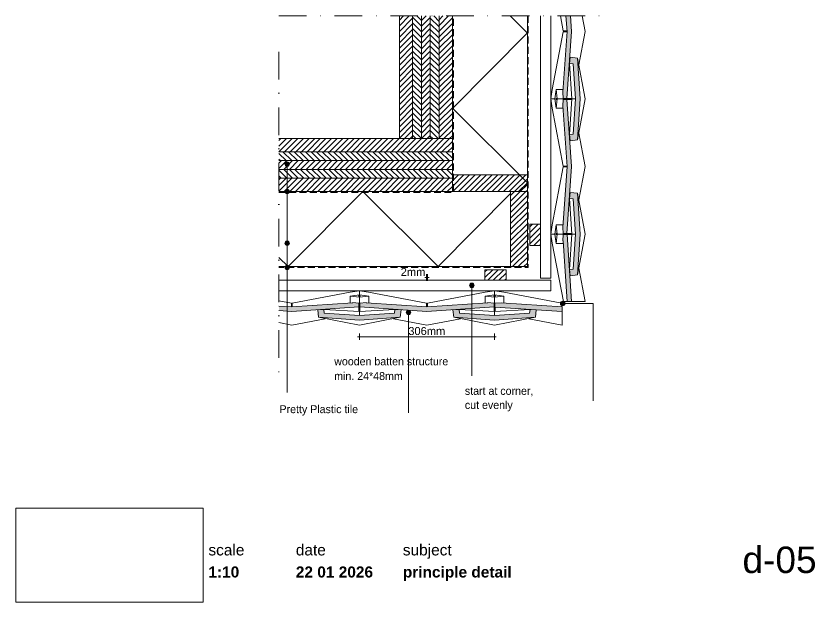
# Paper-space layout 'd-05 principle detail' of a CAD drawing. Header units: millimetres. Extents: x 14 to 195, y 11 to 272.
# Drawn here: x 13.7 to 194.6, y 11.1 to 143.8 of the extents above; entities that cross this region are included whole.
import ezdxf
from ezdxf.xclip import XClip

# ---------------------------------------------------------------- set-up
doc = ezdxf.new("R2010")
doc.units = ezdxf.units.MM
doc.header["$MEASUREMENT"] = 0
doc.header["$XCLIPFRAME"] = 0
for name, pattern in [('B0302', [12.51, 6.26, -3.125, 0, -3.125]), ('B0701', [2.3412, 1.56, -0.7812]), ('Wipeout_Contour', [1000, 0, -1000])]:
    doc.linetypes.add(name, pattern=pattern)
for name, color, linetype in [('#01', 7, 'Continuous'), ('Dim - 1_50_100', 7, 'Continuous'), ('Info - 1_50_100', 7, 'Continuous'), ('Info - 1_5_10', 7, 'Continuous'), ('Info - Nederlands', 7, 'Continuous')]:
    doc.layers.add(name, color=color, linetype=linetype)
doc.styles.add('GENERATED_STYLE_1', font='HelveticaNeue.ttc')
doc.styles.add('GENERATED_STYLE_2', font='HelveticaNeue.ttc')
doc.styles.add('GENERATED_STYLE_3', font='Helvetica.ttc')
doc.styles.add('GENERATED_STYLE_4', font='')
doc.styles.get('GENERATED_STYLE_4').set_extended_font_data('Work Sans')
picture_1 = doc.add_image_def('image1.png', size_in_pixel=(317, 159))
pattern_1 = [(45, (-618.689, 444.4452), (-0.6363961, 0.6363961), [])]
pattern_2 = [(315, (-618.689, 444.4452), (0.6363961, 0.6363961), [])]

# ---------------------------------------------------------------- blocks, each defined once
blk = doc.blocks.new('Drawing_1_1', base_point=(-200, 60))
at = {"color": 2, "linetype": 'Continuous', "lineweight": 0}
for s, insert, char_height, attachment_point, style in [('\\A1;{\\pql;\\fHelvetica Neue|b0|i0|c0|p0;\\W1.000000;scale}', (57.28, 24.14), 2.5, 1, 'GENERATED_STYLE_1'), ('\\A1;{\\pql;\\fHelvetica Neue|b0|i0|c0|p0;\\W1.000000;date}', (77.08, 24.14), 2.5, 1, 'GENERATED_STYLE_1'), ('\\A1;{\\pql;\\fHelvetica Neue|b0|i0|c0|p0;\\W1.000000;subject}', (101.31, 24.14), 2.5, 1, 'GENERATED_STYLE_1'), ('\\A1;{\\pqr;\\fHelvetica Neue|b0|i0|c0|p0;\\W1.000000;d-05}', (195, 23.65), 6, 3, 'GENERATED_STYLE_1'), ('\\A1;{\\pql;\\fHelvetica Neue|b1|i0|c0|p0;\\W1.000000;1:10}', (57.28, 19.14), 2.5, 1, 'GENERATED_STYLE_2'), ('\\A1;{\\pql;\\fHelvetica Neue|b1|i0|c0|p0;\\W1.000000;22 01 2026}', (77.08, 19.14), 2.5, 1, 'GENERATED_STYLE_2'), ('\\A1;{\\pql;\\fHelvetica Neue|b1|i0|c0|p0;\\W1.000000;principle detail}', (101.31, 19.14), 2.5, 1, 'GENERATED_STYLE_2')]:
    blk.add_mtext(s, dxfattribs=dict(at, insert=insert, char_height=char_height, attachment_point=attachment_point, style=style))
at = {"color": 254, "linetype": 'Wipeout_Contour', "lineweight": 0, "ltscale": 174.062972}
blk.add_wipeout([(13.71, 11.09), (56.11, 11.09), (56.11, 32.35), (13.71, 32.35)], dxfattribs=at)
at = {"color": 9, "lineweight": 0}
image = blk.add_image(picture_1, insert=(13.71, 11.09), size_in_units=(42.4, 21.27), dxfattribs=at)
image.set_boundary_path([(-0.5, -0.5), (316.5, 158.5)])
blk = doc.blocks.new('Drawing_2_1', base_point=(-618.69, 444.45))
at = {"layer": '#01', "linetype": 'Continuous', "lineweight": 0, "true_color": 0xe4e7e8}
for points in [[(137.53, 126.55), (137.51, 126.55), (137.6, 125.13), (138.48, 125.13), (139.53, 140.33), (139.29, 143.84), (138.25, 143.84), (138.49, 140.33)], [(139.17, 134.48), (139.08, 133.08), (139.88, 132.98), (140.42, 125.04), (139.88, 117.09), (139.08, 116.99), (139.17, 115.59), (140.84, 115.8), (141.46, 125.04), (140.84, 134.28)], [(138.49, 109.73), (137.53, 95.95), (137.51, 95.95), (137.6, 94.53), (138.48, 94.53), (139.53, 109.73), (138.48, 124.93), (137.6, 124.93), (137.51, 123.51), (137.53, 123.52)], [(139.17, 103.88), (139.08, 102.48), (139.88, 102.38), (140.42, 94.44), (139.88, 86.49), (139.08, 86.39), (139.17, 84.99), (140.84, 85.2), (141.46, 94.44), (140.84, 103.68)], [(138.49, 79.13), (139.53, 79.13), (138.53, 94.33), (137.65, 94.33), (137.55, 92.92), (137.58, 92.92)], [(76.18, 77.93), (73.26, 78.13), (73.26, 77.09), (76.18, 76.89), (91.38, 77.95), (91.38, 78.82), (89.96, 78.91), (89.96, 78.89)], [(106.78, 77.93), (93, 78.89), (93, 78.91), (91.58, 78.82), (91.58, 77.95), (106.78, 76.89), (121.98, 77.95), (121.98, 78.82), (120.56, 78.91), (120.56, 78.89)], [(137.38, 77.93), (123.59, 78.84), (123.6, 78.87), (122.18, 78.77), (122.18, 77.89), (137.38, 76.89)], [(82.03, 77.25), (82.24, 75.58), (91.48, 74.96), (100.72, 75.58), (100.92, 77.25), (99.53, 77.34), (99.42, 76.54), (91.48, 76), (83.53, 76.54), (83.43, 77.34)], [(112.63, 77.25), (112.84, 75.58), (122.08, 74.96), (131.32, 75.58), (131.52, 77.25), (130.13, 77.34), (130.02, 76.54), (122.08, 76), (114.13, 76.54), (114.03, 77.34)]]:
    blk.add_hatch(color=254, dxfattribs=at).paths.add_polyline_path(points)
at = {"layer": '#01', "linetype": 'Continuous', "lineweight": 0, "true_color": 0x000000}
for points in [[(74.62, 110.29), (74.66, 110.1), (74.77, 109.94), (74.93, 109.83), (75.12, 109.79), (75.31, 109.83), (75.47, 109.94), (75.58, 110.1), (75.62, 110.29), (75.58, 110.48), (75.47, 110.64), (75.31, 110.75), (75.12, 110.79), (74.93, 110.75), (74.77, 110.64), (74.66, 110.48)], [(74.62, 104.07), (74.66, 103.88), (74.77, 103.72), (74.93, 103.61), (75.12, 103.57), (75.31, 103.61), (75.47, 103.72), (75.58, 103.88), (75.62, 104.07), (75.58, 104.26), (75.47, 104.42), (75.31, 104.53), (75.12, 104.57), (74.93, 104.53), (74.77, 104.42), (74.66, 104.26)], [(74.62, 92.36), (74.66, 92.17), (74.77, 92.01), (74.93, 91.9), (75.12, 91.86), (75.31, 91.9), (75.47, 92.01), (75.58, 92.17), (75.62, 92.36), (75.58, 92.55), (75.47, 92.72), (75.31, 92.82), (75.12, 92.86), (74.93, 92.82), (74.77, 92.72), (74.66, 92.55)], [(74.62, 86.85), (74.66, 86.66), (74.77, 86.5), (74.93, 86.39), (75.12, 86.35), (75.31, 86.39), (75.47, 86.5), (75.58, 86.66), (75.62, 86.85), (75.58, 87.04), (75.47, 87.2), (75.31, 87.31), (75.12, 87.35), (74.93, 87.31), (74.77, 87.2), (74.66, 87.04)], [(116.44, 82.82), (116.47, 82.63), (116.58, 82.47), (116.74, 82.36), (116.94, 82.32), (117.13, 82.36), (117.29, 82.47), (117.4, 82.63), (117.44, 82.82), (117.4, 83.01), (117.29, 83.18), (117.13, 83.29), (116.94, 83.32), (116.74, 83.29), (116.58, 83.18), (116.47, 83.01)], [(137.01, 78.71), (137.05, 78.52), (137.16, 78.35), (137.32, 78.25), (137.51, 78.21), (137.71, 78.25), (137.87, 78.35), (137.98, 78.52), (138.01, 78.71), (137.98, 78.9), (137.87, 79.06), (137.71, 79.17), (137.51, 79.21), (137.32, 79.17), (137.16, 79.06), (137.05, 78.9)], [(102.1, 76.69), (102.14, 76.5), (102.25, 76.33), (102.41, 76.23), (102.6, 76.19), (102.79, 76.23), (102.95, 76.33), (103.06, 76.5), (103.1, 76.69), (103.06, 76.88), (102.95, 77.04), (102.79, 77.15), (102.6, 77.19), (102.41, 77.15), (102.25, 77.04), (102.14, 76.88)]]:
    blk.add_hatch(color=18, dxfattribs=at).paths.add_polyline_path(points)
at = {"layer": 'Info - 1_50_100', "linetype": 'Continuous', "lineweight": 0, "true_color": 0x000000}
h = blk.add_hatch(dxfattribs=at)
h.set_pattern_fill('310_Naaldhout__01__0001', color=18, style=0, pattern_type=2)
h.set_pattern_definition(pattern_1)
h.paths.add_polyline_path([(103.52, 143.84), (100.52, 143.84), (100.52, 116.07), (103.52, 116.07)])
h = blk.add_hatch(dxfattribs=at)
h.set_pattern_fill('310_Naaldhout__02__0001', color=18, style=0, pattern_type=2)
h.set_pattern_definition(pattern_2)
h.paths.add_polyline_path([(105.52, 143.84), (103.52, 143.84), (103.52, 116.07), (105.52, 116.07)])
h = blk.add_hatch(dxfattribs=at)
h.set_pattern_fill('310_Naaldhout__01__0001', color=18, style=0, pattern_type=2)
h.set_pattern_definition(pattern_1)
h.paths.add_polyline_path([(107.52, 143.84), (105.52, 143.84), (105.52, 116.07), (107.52, 116.07)])
h = blk.add_hatch(dxfattribs=at)
h.set_pattern_fill('310_Naaldhout__02__0001', color=18, style=0, pattern_type=2)
h.set_pattern_definition(pattern_2)
h.paths.add_polyline_path([(109.52, 143.84), (107.52, 143.84), (107.52, 116.07), (109.52, 116.07)])
h = blk.add_hatch(dxfattribs=at)
h.set_pattern_fill('310_Naaldhout__01__0001', color=18, style=0, pattern_type=2)
h.set_pattern_definition(pattern_1)
h.paths.add_polyline_path([(112.52, 143.84), (109.52, 143.84), (109.52, 116.07), (112.52, 116.07)])
h = blk.add_hatch(dxfattribs=at)
h.set_pattern_fill('415_Isolatie_ruit_0001', color=18, style=0, pattern_type=2)
h.set_pattern_definition([(45.15, (112.52, 156.852), (-16.97, 16.881), []), (135.15, (112.52, 156.852), (16.97, 17.06), [])])
h.paths.add_polyline_path([(129.52, 143.84), (112.52, 143.84), (112.52, 104.07), (129.52, 104.07)])
h = blk.add_hatch(dxfattribs=at)
h.set_pattern_fill('310_Naaldhout__01__0001', color=18, style=0, pattern_type=2)
h.set_pattern_definition(pattern_1)
h.paths.add_polyline_path([(112.52, 116.07), (73.26, 116.07), (73.26, 113.07), (112.52, 113.07)])
h = blk.add_hatch(dxfattribs=at)
h.set_pattern_fill('310_Naaldhout__02__0001', color=18, style=0, pattern_type=2)
h.set_pattern_definition(pattern_2)
h.paths.add_polyline_path([(112.52, 113.07), (73.26, 113.07), (73.26, 111.07), (112.52, 111.07)])
h = blk.add_hatch(dxfattribs=at)
h.set_pattern_fill('310_Naaldhout__01__0001', color=18, style=0, pattern_type=2)
h.set_pattern_definition(pattern_1)
h.paths.add_polyline_path([(112.52, 111.07), (73.26, 111.07), (73.26, 109.07), (112.52, 109.07)])
h = blk.add_hatch(dxfattribs=at)
h.set_pattern_fill('310_Naaldhout__02__0001', color=18, style=0, pattern_type=2)
h.set_pattern_definition(pattern_2)
h.paths.add_polyline_path([(112.52, 109.07), (73.26, 109.07), (73.26, 107.07), (112.52, 107.07)])
h = blk.add_hatch(dxfattribs=at)
h.set_pattern_fill('310_Naaldhout__01__0001', color=18, style=0, pattern_type=2)
h.set_pattern_definition(pattern_1)
h.paths.add_polyline_path([(112.52, 107.07), (73.26, 107.07), (73.26, 104.07), (112.52, 104.07)])
h = blk.add_hatch(dxfattribs=at)
h.set_pattern_fill('310_Naaldhout__01__0001', color=18, style=0, pattern_type=2)
h.set_pattern_definition(pattern_1)
h.paths.add_polyline_path([(112.52, 104.07), (129.52, 104.07), (129.52, 107.87), (112.52, 107.87)])
h = blk.add_hatch(dxfattribs=at)
h.set_pattern_fill('415_Isolatie_ruit_0001', color=18, style=0, pattern_type=2)
h.set_pattern_definition([(135.15, (75.337, 87.069), (16.881, 16.97), []), (225.15, (75.337, 87.069), (-17.06, 16.97), [])])
h.paths.add_polyline_path([(125.72, 104.07), (73.26, 104.07), (73.26, 87.07), (125.72, 87.07)])
h = blk.add_hatch(dxfattribs=at)
h.set_pattern_fill('310_Naaldhout__01__0001', color=18, style=0, pattern_type=2)
h.set_pattern_definition(pattern_1)
h.paths.add_polyline_path([(129.52, 87.07), (129.52, 104.07), (125.72, 104.07), (125.72, 87.07)])
at = {"layer": 'Info - 1_5_10', "linetype": 'Continuous', "lineweight": 0, "true_color": 0x99a3a6}
h = blk.add_hatch(dxfattribs=at)
h.set_pattern_fill('310_Naaldhout__01__0001', color=253, style=0, pattern_type=2)
h.set_pattern_definition(pattern_1)
h.paths.add_polyline_path([(132.46, 96.65), (130.06, 96.65), (130.06, 91.85), (132.46, 91.85)])
h = blk.add_hatch(dxfattribs=at)
h.set_pattern_fill('310_Naaldhout__01__0001', color=253, style=0, pattern_type=2)
h.set_pattern_definition(pattern_1)
h.paths.add_polyline_path([(119.88, 83.97), (124.68, 83.97), (124.68, 86.37), (119.88, 86.37)])
at = {"layer": '#01', "color": 9, "linetype": 'Continuous', "lineweight": 0}
for p, q in [((137.65, 140.44), (136.99, 143.84)), ((141.93, 143.84), (142.6, 140.33)), ((135.13, 127.16), (137.65, 140.24)), ((138.48, 140.44), (137.65, 140.44)), ((137.65, 140.24), (138.49, 140.24)), ((142.6, 140.33), (141.15, 132.78)), ((140.84, 134.28), (142.62, 125.04)), ((139.56, 125.04), (139.08, 133.08)), ((134.86, 125.04), (135.13, 127.16)), ((136.02, 127.15), (135.75, 125.04)), ((137.57, 127.16), (136.02, 127.15)), ((136.29, 125.04), (136.02, 127.15)), ((135.12, 122.96), (134.86, 125.04)), ((135.75, 125.04), (134.86, 125.04)), ((135.75, 125.04), (136.02, 122.92)), ((136.02, 125.23), (136, 125.18)), ((136, 125.18), (136, 125.04)), ((136, 125.04), (136, 124.89)), ((136, 124.89), (136.02, 124.84)), ((136.04, 125.18), (136.02, 125.23)), ((136.02, 122.92), (136.29, 125.04)), ((136.02, 124.84), (136.04, 124.89)), ((136.05, 125.04), (136.04, 125.18)), ((136.04, 124.89), (136.05, 125.04)), ((138.13, 125.04), (136.29, 125.04)), ((138.11, 125.13), (138.13, 125.04)), ((138.13, 125.04), (138.11, 124.93)), ((138.48, 125.13), (139.55, 125.13)), ((138.48, 124.93), (139.55, 124.93)), ((139.08, 116.99), (139.56, 125.04)), ((139.56, 125.04), (140.42, 125.04)), ((142.62, 125.04), (140.84, 115.8)), ((137.65, 109.84), (135.12, 122.96)), ((136.02, 122.92), (137.57, 122.92)), ((141.15, 117.29), (142.6, 109.73)), ((75.12, 109.79), (75.12, 64.77)), ((135.13, 96.56), (137.65, 109.64)), ((138.48, 109.84), (137.65, 109.84)), ((137.65, 109.64), (138.49, 109.64)), ((142.6, 109.73), (141.15, 102.18)), ((75.12, 103.57), (75.12, 58.55)), ((140.84, 103.68), (142.62, 94.44)), ((139.56, 94.44), (139.08, 102.48)), ((134.86, 94.44), (135.13, 96.56)), ((136.02, 96.55), (135.75, 94.44)), ((137.6, 96.56), (136.02, 96.55)), ((136.29, 94.44), (136.02, 96.55)), ((135.12, 92.36), (134.86, 94.44)), ((135.75, 94.44), (134.86, 94.44)), ((135.75, 94.44), (136.02, 92.32)), ((136.02, 94.63), (136, 94.58)), ((136, 94.58), (136, 94.44)), ((136, 94.44), (136, 94.29)), ((136, 94.29), (136.02, 94.24)), ((136.04, 94.58), (136.02, 94.63)), ((136.02, 92.32), (136.29, 94.44)), ((136.02, 94.24), (136.04, 94.29)), ((136.05, 94.44), (136.04, 94.58)), ((136.04, 94.29), (136.05, 94.44)), ((138.13, 94.44), (136.29, 94.44)), ((138.11, 94.53), (138.13, 94.44)), ((138.13, 94.44), (138.11, 94.33)), ((138.48, 94.53), (139.55, 94.53)), ((138.52, 94.33), (139.54, 94.33)), ((139.08, 86.39), (139.56, 94.44)), ((139.56, 94.44), (140.42, 94.44)), ((142.62, 94.44), (140.84, 85.2)), ((137.66, 79.19), (135.12, 92.36)), ((136.02, 92.32), (137.62, 92.32)), ((75.12, 91.86), (75.12, 66.96)), ((75.12, 86.35), (75.12, 58.55)), ((141.15, 86.69), (142.6, 79.13)), ((91.48, 81.56), (89.36, 81.29)), ((93.55, 81.3), (91.48, 81.56)), ((91.48, 80.67), (91.48, 81.56)), ((116.94, 82.32), (116.94, 62.35)), ((122.08, 81.56), (119.96, 81.29)), ((124.15, 81.3), (122.08, 81.56)), ((122.08, 80.67), (122.08, 81.56)), ((89.36, 81.29), (76.28, 78.77)), ((89.36, 80.4), (91.48, 80.67)), ((89.36, 78.85), (89.36, 80.4)), ((91.48, 80.13), (89.36, 80.4)), ((91.28, 80.4), (91.34, 80.42)), ((91.34, 80.38), (91.28, 80.4)), ((91.34, 80.42), (91.48, 80.42)), ((91.48, 80.37), (91.34, 80.38)), ((91.48, 80.67), (93.6, 80.4)), ((91.48, 80.42), (91.62, 80.42)), ((93.6, 80.4), (91.48, 80.13)), ((91.62, 80.38), (91.48, 80.37)), ((91.48, 78.29), (91.48, 80.13)), ((91.62, 80.42), (91.68, 80.4)), ((91.68, 80.4), (91.62, 80.38)), ((106.68, 78.77), (93.55, 81.3)), ((93.6, 80.4), (93.59, 78.85)), ((119.96, 81.29), (106.88, 78.77)), ((119.96, 80.4), (122.08, 80.67)), ((119.96, 78.82), (119.96, 80.4)), ((122.08, 80.13), (119.96, 80.4)), ((121.88, 80.4), (121.94, 80.42)), ((121.94, 80.38), (121.88, 80.4)), ((121.94, 80.42), (122.08, 80.42)), ((122.08, 80.37), (121.94, 80.38)), ((122.08, 80.67), (124.2, 80.4)), ((122.08, 80.42), (122.22, 80.42)), ((124.2, 80.4), (122.08, 80.13)), ((122.22, 80.38), (122.08, 80.37)), ((122.08, 78.29), (122.08, 80.13)), ((122.22, 80.42), (122.28, 80.4)), ((122.28, 80.4), (122.22, 80.38)), ((137.28, 78.77), (124.15, 81.3)), ((124.2, 80.4), (124.19, 78.8)), ((76.08, 78.77), (73.26, 79.32)), ((76.08, 77.94), (76.08, 78.77)), ((76.28, 78.77), (76.28, 77.93)), ((91.38, 78.31), (91.48, 78.29)), ((91.38, 77.95), (91.38, 76.87)), ((91.48, 78.29), (91.58, 78.31)), ((91.58, 77.95), (91.58, 76.87)), ((106.68, 77.94), (106.68, 78.77)), ((106.88, 78.77), (106.88, 77.93)), ((121.98, 78.31), (122.08, 78.29)), ((121.98, 77.95), (121.98, 76.87)), ((122.08, 78.29), (122.18, 78.31)), ((122.19, 77.9), (122.19, 76.88)), ((137.28, 77.94), (137.28, 78.77)), ((137.38, 73.82), (137.38, 77.93)), ((137.38, 73.82), (137.38, 77.93)), ((138.52, 79.18), (137.66, 79.19)), ((142.6, 79.13), (138.52, 79.18)), ((91.48, 76.86), (83.43, 77.34)), ((99.53, 77.34), (91.48, 76.86)), ((91.48, 76.86), (91.48, 76)), ((102.6, 76.19), (102.6, 53.97)), ((122.08, 76.86), (114.03, 77.34)), ((130.13, 77.34), (122.08, 76.86)), ((122.08, 76.86), (122.08, 76)), ((73.26, 74.38), (76.18, 73.82)), ((76.18, 73.82), (83.74, 75.27)), ((82.24, 75.58), (91.48, 73.8)), ((91.48, 73.8), (100.72, 75.58)), ((99.22, 75.27), (106.78, 73.82)), ((106.78, 73.82), (114.34, 75.27)), ((112.84, 75.58), (122.08, 73.8)), ((122.08, 73.8), (131.32, 75.58)), ((129.82, 75.27), (137.38, 73.82))]:
    blk.add_line(p, q, dxfattribs=at)
at = {"layer": '#01', "color": 2, "linetype": 'Continuous', "lineweight": 0}
for p, q in [((138.25, 143.84), (138.49, 140.33)), ((139.53, 140.33), (139.29, 143.84)), ((138.49, 140.33), (137.53, 126.55)), ((138.48, 125.13), (139.53, 140.33)), ((139.17, 134.48), (139.08, 133.08)), ((140.84, 134.28), (139.17, 134.48)), ((141.46, 125.04), (140.84, 134.28)), ((139.08, 133.08), (139.88, 132.98)), ((139.88, 132.98), (140.42, 125.04)), ((137.53, 126.55), (137.51, 126.55)), ((137.51, 126.55), (137.6, 125.13)), ((137.6, 124.93), (137.51, 123.51)), ((137.6, 125.13), (138.48, 125.13)), ((138.48, 124.93), (137.6, 124.93)), ((139.53, 109.73), (138.48, 124.93)), ((140.42, 125.04), (139.88, 117.09)), ((140.84, 115.8), (141.46, 125.04)), ((137.51, 123.51), (137.53, 123.52)), ((137.53, 123.52), (138.49, 109.73)), ((139.88, 117.09), (139.08, 116.99)), ((139.08, 116.99), (139.17, 115.59)), ((139.17, 115.59), (140.84, 115.8)), ((138.49, 109.73), (137.53, 95.95)), ((138.48, 94.53), (139.53, 109.73)), ((139.17, 103.88), (139.08, 102.48)), ((140.84, 103.68), (139.17, 103.88)), ((141.46, 94.44), (140.84, 103.68)), ((139.08, 102.48), (139.88, 102.38)), ((139.88, 102.38), (140.42, 94.44)), ((137.53, 95.95), (137.51, 95.95)), ((137.51, 95.95), (137.6, 94.53)), ((137.65, 94.33), (137.55, 92.92)), ((137.6, 94.53), (138.48, 94.53)), ((138.53, 94.33), (137.65, 94.33)), ((139.53, 79.13), (138.53, 94.33)), ((140.42, 94.44), (139.88, 86.49)), ((140.84, 85.2), (141.46, 94.44)), ((137.55, 92.92), (137.58, 92.92)), ((137.58, 92.92), (138.49, 79.13)), ((139.88, 86.49), (139.08, 86.39)), ((139.08, 86.39), (139.17, 84.99)), ((139.17, 84.99), (140.84, 85.2)), ((73.26, 78.13), (76.18, 77.93)), ((76.18, 77.93), (89.96, 78.89)), ((91.38, 77.95), (76.18, 76.89)), ((89.96, 78.89), (89.96, 78.91)), ((89.96, 78.91), (91.38, 78.82)), ((91.38, 78.82), (91.38, 77.95)), ((91.58, 78.82), (93, 78.91)), ((91.58, 77.95), (91.58, 78.82)), ((106.78, 76.89), (91.58, 77.95)), ((93, 78.91), (93, 78.89)), ((93, 78.89), (106.78, 77.93)), ((106.78, 77.93), (120.56, 78.89)), ((121.98, 77.95), (106.78, 76.89)), ((120.56, 78.89), (120.56, 78.91)), ((120.56, 78.91), (121.98, 78.82)), ((121.98, 78.82), (121.98, 77.95)), ((122.18, 78.77), (123.6, 78.87)), ((122.18, 77.89), (122.18, 78.77)), ((137.38, 76.89), (122.18, 77.89)), ((123.6, 78.87), (123.59, 78.84)), ((123.59, 78.84), (137.38, 77.93)), ((76.18, 76.89), (73.26, 77.09)), ((82.03, 77.25), (83.43, 77.34)), ((82.24, 75.58), (82.03, 77.25)), ((83.43, 77.34), (83.53, 76.54)), ((83.53, 76.54), (91.48, 76)), ((91.48, 76), (99.42, 76.54)), ((99.42, 76.54), (99.53, 77.34)), ((99.53, 77.34), (100.92, 77.25)), ((100.92, 77.25), (100.72, 75.58)), ((112.63, 77.25), (114.03, 77.34)), ((112.84, 75.58), (112.63, 77.25)), ((114.03, 77.34), (114.13, 76.54)), ((114.13, 76.54), (122.08, 76)), ((122.08, 76), (130.02, 76.54)), ((130.02, 76.54), (130.13, 77.34)), ((130.13, 77.34), (131.52, 77.25)), ((131.52, 77.25), (131.32, 75.58)), ((91.48, 74.96), (82.24, 75.58)), ((100.72, 75.58), (91.48, 74.96)), ((122.08, 74.96), (112.84, 75.58)), ((131.32, 75.58), (122.08, 74.96))]:
    blk.add_line(p, q, dxfattribs=at)
at = {"layer": '#01', "color": 2, "linetype": 'B0701', "lineweight": 0, "flags": 128}
for points in [[(129.72, 143.84), (129.72, 86.85), (73.26, 86.85)], [(73.26, 103.87), (112.76, 103.87), (112.76, 143.84)]]:
    blk.add_lwpolyline(points, dxfattribs=at)
at = {"layer": '#01', "color": 9, "linetype": 'Continuous', "lineweight": 0, "flags": 128}
blk.add_lwpolyline([(138.01, 78.71), (144.4, 78.71), (144.4, 56.63)], dxfattribs=at)
at = {"layer": '#01', "color": 1, "linetype": 'Continuous', "lineweight": 0}
for centre in [(75.12, 110.29), (75.12, 104.07), (75.12, 92.36), (75.12, 86.85), (116.94, 82.82), (137.51, 78.71), (102.6, 76.69)]:
    blk.add_circle(centre, 0.5, dxfattribs=at)
at = {"layer": 'Dim - 1_50_100', "color": 1, "linetype": 'Continuous', "lineweight": 0}
for p, q in [((106.68, 83.84), (106.68, 85.34)), ((106.88, 83.84), (106.88, 85.34)), ((106.28, 84.59), (106.68, 84.59)), ((106.68, 84.59), (106.88, 84.59)), ((106.88, 84.59), (107.28, 84.59)), ((91.08, 71.19), (91.48, 71.19)), ((91.48, 70.44), (91.48, 71.94)), ((91.48, 71.19), (122.08, 71.19)), ((122.08, 70.44), (122.08, 71.94)), ((122.08, 71.19), (122.48, 71.19))]:
    blk.add_line(p, q, dxfattribs=at)
at = {"layer": 'Info - 1_50_100', "color": 9, "linetype": 'Continuous', "lineweight": 0, "flags": 128}
for points in [[(103.52, 143.84), (103.52, 116.07), (100.52, 116.07), (100.52, 143.84)], [(105.52, 143.84), (105.52, 116.07), (103.52, 116.07), (103.52, 143.84)], [(107.52, 143.84), (107.52, 116.07), (105.52, 116.07), (105.52, 143.84)], [(109.52, 143.84), (109.52, 116.07), (107.52, 116.07), (107.52, 143.84)], [(112.52, 143.84), (112.52, 116.07), (109.52, 116.07), (109.52, 143.84)], [(132.46, 143.84), (132.46, 84.47), (134.86, 84.47), (134.86, 143.84)], [(73.26, 116.07), (112.52, 116.07), (112.52, 113.07), (73.26, 113.07)], [(73.26, 113.07), (112.52, 113.07), (112.52, 111.07), (73.26, 111.07)], [(73.26, 111.07), (112.52, 111.07), (112.52, 109.07), (73.26, 109.07)], [(73.26, 109.07), (112.52, 109.07), (112.52, 107.07), (73.26, 107.07)], [(73.26, 107.07), (112.52, 107.07), (112.52, 104.07), (73.26, 104.07)], [(73.26, 83.97), (134.86, 83.97), (134.86, 81.57), (73.26, 81.57)]]:
    blk.add_lwpolyline(points, dxfattribs=at)
at = {"layer": 'Info - 1_50_100', "color": 4, "linetype": 'Continuous', "lineweight": 0, "flags": 128}
for points in [[(100.52, 143.84), (100.52, 116.07), (112.52, 116.07), (112.52, 143.84)], [(73.26, 116.07), (112.52, 116.07), (112.52, 104.07), (73.26, 104.07)]]:
    blk.add_lwpolyline(points, dxfattribs=at)
at = {"layer": 'Info - 1_50_100', "color": 1, "linetype": 'Continuous', "lineweight": 0, "flags": 128}
for points in [[(129.52, 143.84), (129.52, 104.07), (112.52, 104.07), (112.52, 143.84)], [(73.26, 104.07), (125.72, 104.07), (125.72, 87.07), (73.26, 87.07)]]:
    blk.add_lwpolyline(points, dxfattribs=at)
at = {"layer": 'Info - 1_50_100', "color": 2, "linetype": 'Continuous', "lineweight": 0, "flags": 128}
for points in [[(112.52, 104.07), (112.52, 107.87), (129.52, 107.87), (129.52, 104.07)], [(129.52, 87.07), (125.72, 87.07), (125.72, 104.07), (129.52, 104.07)]]:
    blk.add_lwpolyline(points, close=True, dxfattribs=at)
at = {"layer": 'Info - 1_5_10', "color": 4, "linetype": 'Continuous', "lineweight": 0, "flags": 128}
for points in [[(132.46, 96.65), (130.06, 96.65), (130.06, 91.85), (132.46, 91.85)], [(119.88, 83.97), (119.88, 86.37), (124.68, 86.37), (124.68, 83.97)]]:
    blk.add_lwpolyline(points, close=True, dxfattribs=at)
at = {"layer": 'Dim - 1_50_100', "color": 2, "linetype": 'Continuous', "lineweight": 0, "char_height": 1.8, "attachment_point": 7, "style": 'GENERATED_STYLE_3'}
for s, insert, width in [('\\A1;{\\pql;\\fHelvetica|b0|i0|c0|p0;\\W1.000000;2mm}', (100.83, 84.95), 5.6469), ('\\A1;{\\pql;\\fHelvetica|b0|i0|c0|p0;\\W1.000000;306mm}', (102.54, 71.55), 8.4735)]:
    blk.add_mtext(s, dxfattribs=dict(at, insert=insert, width=width))
at = {"layer": 'Info - Nederlands', "color": 2, "linetype": 'Continuous', "lineweight": 0, "char_height": 1.8, "attachment_point": 4, "style": 'GENERATED_STYLE_4'}
for s, insert, line_spacing_factor in [('\\A1;{\\pql;\\fWork Sans|b0|i0|c0|p0;\\W1.000000;wall\\P\\pql;\\fWork Sans|b0|i0|c0|p0;\\W1.000000;vapour barrier\\P\\pql;\\fWork Sans|b0|i0|c0|p0;\\C9;\\H1.000060x;\\W1.000000;insulation\\P\\pql;\\fWork Sans|b0|i0|c0|p0;\\C2;\\H0.999940x;\\W1.000000;waterproof membrane}', (45.19, 61.63), 1.064799), ('\\A1;{\\pql;\\fWork Sans|b0|i0|c0|p0;\\W1.000000;wooden batten structure\\P\\pql;\\fWork Sans|b0|i0|c0|p0;\\W1.000000;min. 24*48mm}', (85.77, 63.93), 1.110307), ('\\A1;{\\pql;\\fWork Sans|b0|i0|c0|p0;\\W1.000000;start at corner,\\P\\pql;\\fWork Sans|b0|i0|c0|p0;\\W1.000000;cut evenly}', (115.36, 57.05), 1.061848)]:
    blk.add_mtext(s, dxfattribs=dict(at, insert=insert, line_spacing_factor=line_spacing_factor))
at = {"layer": 'Info - Nederlands', "color": 2, "linetype": 'Continuous', "lineweight": 0, "insert": (73.38, 54.5), "char_height": 1.8, "attachment_point": 4, "style": 'GENERATED_STYLE_4'}
blk.add_mtext('\\A1;{\\pql;\\fWork Sans|b0|i0|c0|p0;\\W1.000000;Pretty Plastic tile}', dxfattribs=at)

psp = doc.layouts.new('d-05 principle detail')

# ---------------------------------------------------------------- linework, layer by layer
at = {"layer": '#01', "color": 2, "linetype": 'B0302', "lineweight": 0}
for p, q in [((73.26, 143.84), (148.69, 143.84)), ((73.26, 135.72), (73.26, 60.72))]:
    psp.add_line(p, q, dxfattribs=at)

# ---------------------------------------------------------------- block references
at = {"color": 4, "linetype": 'Continuous', "lineweight": 0}
ref = psp.add_blockref('Drawing_2_1', (-618.69, 444.45), dxfattribs=at)
XClip(ref).set_block_clipping_path([(73.261428514, 32.5753198038), (186.6994641162, 143.8369329997)])
ref = psp.add_blockref('Drawing_1_1', (-200, 60), dxfattribs=at)
XClip(ref).set_block_clipping_path([(-287.3178906032, -75.7273941135), (502.7286062445, 56.3449743075)])

doc.saveas('drawing.dxf')
